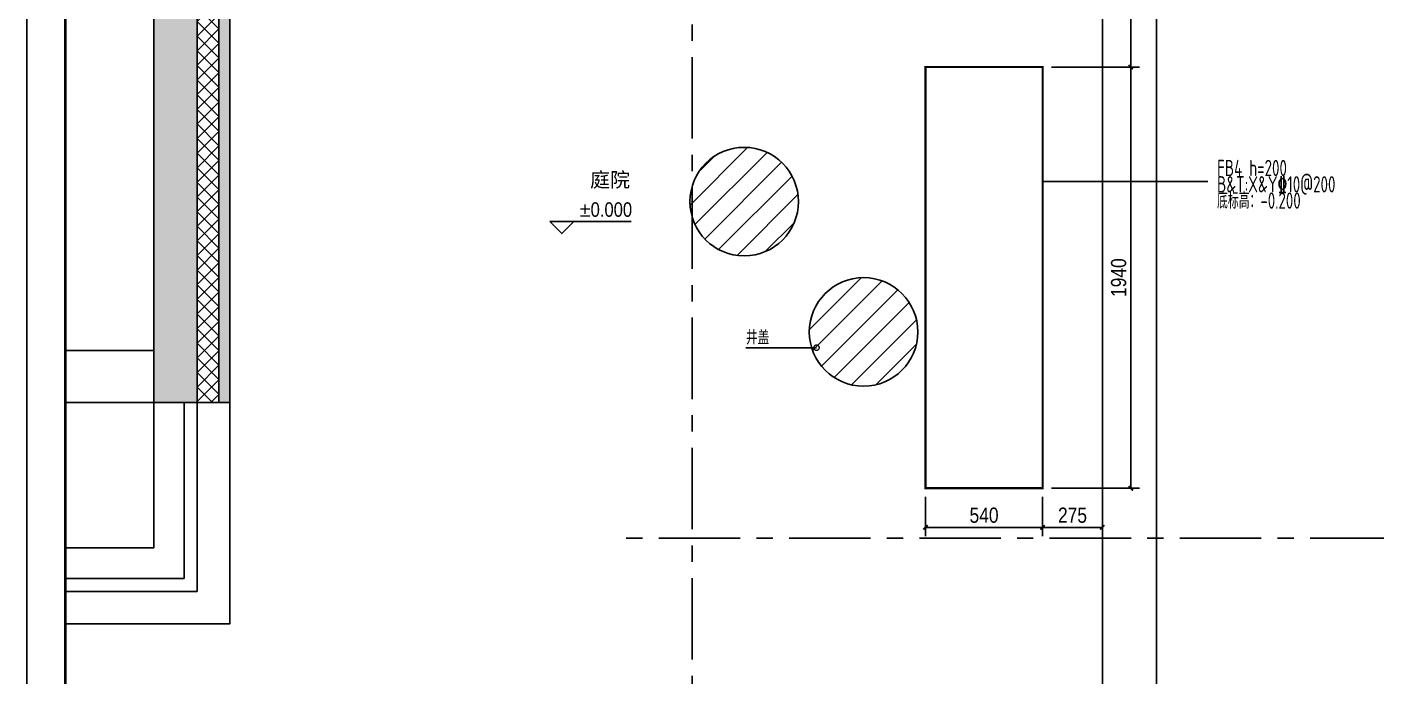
# Model space of a CAD drawing. Extents: x -40040 to 35635, y -182662 to -38118.
# Drawn here: x -8997 to -2783, y -100862 to -97872 of the extents above; entities that cross this region are included whole.
import ezdxf
from ezdxf import colors
from ezdxf.entities.mleader import LeaderData, LeaderLine
from ezdxf.math import Vec2, Vec3

# ---------------------------------------------------------------- set-up
doc = ezdxf.new("R2010")
doc.units = 0
doc.header["$LTSCALE"] = 1000
doc.header["$MEASUREMENT"] = 0
doc.linetypes.add('CENTER', pattern=[2, 1.25, -0.25, 0.25, -0.25])
doc.layers.add('_0', color=7, linetype='Continuous', lineweight=25)
for name, color, linetype in [('A', 163, 'CENTER'), ('A-ANNO-DIMS', 6, 'Continuous'), ('A-ANNO-NOTE', 4, 'Continuous'), ('A-FLOR-STRS', 54, 'Continuous'), ('A-FURN-PATT-251', 251, 'Continuous'), ('A-SECT-005', 5, 'Continuous'), ('A-WALL-FULL', 5, 'Continuous'), ('GL', 131, 'Continuous'), ('JC', 7, 'Continuous'), ('核对', 2, 'Continuous')]:
    doc.layers.add(name, color=color, linetype=linetype)
doc.layers.add('A-ANNO-NPLT', color=250, linetype='Continuous', plot=False)
doc.styles.add('DIM', font='ARIALN.TTF')
doc.styles.add('DIM_T3', font='ARIALN.TTF')
doc.styles.add('EN', font='ARIALN.TTF')
doc.styles.get("Standard").update_dxf_attribs({"font": 'tssdengs.shx', "width": 0.7, "bigfont": 'tssdchn.shx'})
doc.dimstyles.new('_TCH_ARCH&&20', dxfattribs={"dimtxt": 70, "dimasz": 20, "dimexe": 40, "dimexo": 40, "dimgap": 20, "dimtad": 1, "dimdec": 0, "dimzin": 0, "dimdsep": 46, "dimtxsty": 'DIM_T3', "dimblk": 'ARCHTICK', "dimcen": 0.09, "dimclrd": 6, "dimclre": 6, "dimclrt": 6, "dimazin": 2, "dimtfac": 1, "dimtdec": 0, "dimtix": 1, "dimtmove": 2, "dimatfit": 3, "dimfxl": 100, "dimfxlon": 1, "dimtolj": 1, "dimtzin": 0, "dimarcsym": 0})

# ---------------------------------------------------------------- blocks, each defined once
blk = doc.blocks.new('basesisi')
at = {"layer": 'A-FURN-PATT-251'}
h = blk.add_hatch(color=256, dxfattribs=at)
h.dxf.hatch_style = 1
h.paths.add_polyline_path([(25963.4, -87767.1), (25963.4, -84697.1), (25763.4, -84697.1), (25763.4, -87767.1)])
h = blk.add_hatch(dxfattribs=at)
h.set_pattern_fill('ANSI37', color=256, scale=30, angle=90)
h.set_pattern_definition([(135, (679382.045, -481348.93), (-33.6759605, -33.6759605), []), (225, (679382.045, -481348.93), (33.6759605, -33.6759605), [])])
h.paths.add_polyline_path([(25963.4, -87767.1), (26063.4, -87767.1), (26063.4, -84697.1), (25963.4, -84697.1)])
h = blk.add_hatch(color=256, dxfattribs=at)
h.dxf.hatch_style = 1
h.paths.add_polyline_path([(26063.4, -87767.1), (26113.4, -87767.1), (26113.4, -84697.1), (26063.4, -84697.1)])
blk.add_line((25356.4, -87767.1), (25763.4, -87767.1), dxfattribs=at)
for points in [[(25963.4, -87767.1), (25963.4, -84697.1), (25763.4, -84697.1), (25763.4, -87767.1)], [(25963.4, -87767.1), (26063.4, -87767.1), (26063.4, -84697.1), (25963.4, -84697.1)], [(26063.4, -87767.1), (26113.4, -87767.1), (26113.4, -84697.1), (26063.4, -84697.1)]]:
    blk.add_lwpolyline(points, close=True, dxfattribs=at)
for points in [[(25763.4, -87527.1), (25356.4, -87527.1)], [(25763.4, -87767.1), (25763.4, -88437.1), (25356.4, -88437.1)], [(26113.4, -87767.1), (26113.4, -88787.1), (25356.4, -88787.1)], [(25963.4, -87767.1), (25963.4, -88637.1), (25356.4, -88637.1)], [(25903.4, -87767.1), (25903.4, -88577.1), (25356.4, -88577.1)]]:
    blk.add_lwpolyline(points, dxfattribs=at)
blk = doc.blocks.new('_ArchTick')
at = {"color": 0, "linetype": 'ByBlock', "const_width": 0.4}
blk.add_lwpolyline([(-0.5, -0.5), (0.5, 0.5)], dxfattribs=at)
blk = doc.blocks.new('*D875')
at = {"layer": 'Defpoints', "color": 0, "transparency": 16777216}
for p in [(-4858.3, -124996.7), (-4318.3, -124996.7), (-4318.3, -125177)]:
    blk.add_point(p, dxfattribs=at)
at = {"layer": 'JC', "color": 6, "lineweight": -2, "transparency": 16777216}
for p, q in [((-4858.3, -125036.7), (-4858.3, -125217)), ((-4318.3, -125036.7), (-4318.3, -125217)), ((-4858.3, -125177), (-4318.3, -125177))]:
    blk.add_line(p, q, dxfattribs=at)
at = {"layer": 'JC', "color": 6, "lineweight": -2, "transparency": 16777216, "xscale": 20, "yscale": 20, "zscale": 20, "rotation": 180}
blk.add_blockref('_ArchTick', (-4858.3, -125177), dxfattribs=at)
at = {"layer": 'JC', "color": 6, "lineweight": -2, "transparency": 16777216, "xscale": 20, "yscale": 20, "zscale": 20}
blk.add_blockref('_ArchTick', (-4318.3, -125177), dxfattribs=at)
at = {"layer": 'JC', "color": 6, "transparency": 16777216, "insert": (-4588.3, -125121.2), "char_height": 70, "attachment_point": 5, "style": 'DIM_T3'}
blk.add_mtext('\\A1;540', dxfattribs=at)
blk = doc.blocks.new('*D876')
at = {"layer": 'Defpoints', "color": 0, "transparency": 16777216}
for p in [(-4318.3, -124996.7), (-4043.3, -124995.8), (-4043.3, -125177)]:
    blk.add_point(p, dxfattribs=at)
at = {"layer": 'JC', "color": 6, "lineweight": -2, "transparency": 16777216}
for p, q in [((-4318.3, -125036.7), (-4318.3, -125217)), ((-4043.3, -125035.8), (-4043.3, -125217)), ((-4318.3, -125177), (-4043.3, -125177))]:
    blk.add_line(p, q, dxfattribs=at)
at = {"layer": 'JC', "color": 6, "lineweight": -2, "transparency": 16777216, "xscale": 20, "yscale": 20, "zscale": 20, "rotation": 180}
blk.add_blockref('_ArchTick', (-4318.3, -125177), dxfattribs=at)
at = {"layer": 'JC', "color": 6, "lineweight": -2, "transparency": 16777216, "xscale": 20, "yscale": 20, "zscale": 20}
blk.add_blockref('_ArchTick', (-4043.3, -125177), dxfattribs=at)
at = {"layer": 'JC', "color": 6, "transparency": 16777216, "insert": (-4180.8, -125121.2), "char_height": 70, "attachment_point": 5, "style": 'DIM_T3'}
blk.add_mtext('\\A1;275', dxfattribs=at)
blk = doc.blocks.new('*D877')
at = {"layer": 'Defpoints', "color": 0, "transparency": 16777216}
for p in [(-4318.3, -123056.7), (-3912.3, -123056.7), (-4318.3, -124996.7)]:
    blk.add_point(p, dxfattribs=at)
at = {"layer": 'JC', "color": 6, "lineweight": -2, "transparency": 16777216}
for p, q in [((-4278.3, -123056.7), (-3872.3, -123056.7)), ((-3912.3, -124996.7), (-3912.3, -123056.7)), ((-4278.3, -124996.7), (-3872.3, -124996.7))]:
    blk.add_line(p, q, dxfattribs=at)
at = {"layer": 'JC', "color": 6, "lineweight": -2, "transparency": 16777216, "xscale": 20, "yscale": 20, "zscale": 20}
for p, rotation in [((-3912.3, -123056.7), 90), ((-3912.3, -124996.7), 270)]:
    blk.add_blockref('_ArchTick', p, dxfattribs=dict(at, rotation=rotation))
at = {"layer": 'JC', "color": 6, "transparency": 16777216, "insert": (-3968, -124026.7), "char_height": 70, "attachment_point": 5, "rotation": 90, "style": 'DIM_T3'}
blk.add_mtext('\\A1;1940', dxfattribs=at)
blk = doc.blocks.new('*D878')
at = {"layer": 'Defpoints', "color": 0, "transparency": 16777216}
for p in [(-4043.3, -121926.7), (-3912.3, -121926.7), (-4318.3, -123056.7)]:
    blk.add_point(p, dxfattribs=at)
at = {"layer": 'JC', "color": 6, "lineweight": -2, "transparency": 16777216}
for p, q in [((-4003.3, -121926.7), (-3872.3, -121926.7)), ((-3912.3, -123056.7), (-3912.3, -121926.7)), ((-4278.3, -123056.7), (-3872.3, -123056.7))]:
    blk.add_line(p, q, dxfattribs=at)
at = {"layer": 'JC', "color": 6, "lineweight": -2, "transparency": 16777216, "xscale": 20, "yscale": 20, "zscale": 20}
for p, rotation in [((-3912.3, -121926.7), 90), ((-3912.3, -123056.7), 270)]:
    blk.add_blockref('_ArchTick', p, dxfattribs=dict(at, rotation=rotation))
at = {"layer": 'JC', "color": 6, "transparency": 16777216, "insert": (-3968, -122491.7), "char_height": 70, "attachment_point": 5, "rotation": 90, "style": 'DIM_T3'}
blk.add_mtext('\\A1;1130', dxfattribs=at)
blk = doc.blocks.new('alsidufhasdf')
at = {"layer": 'A-ANNO-NOTE', "const_width": 12.5, "flags": 128}
blk.add_lwpolyline([(-69970.8, -65800.3), (-69970.8, -51475.3), (-80015.8, -51475.3), (-80015.8, -65800.3)], close=True, dxfattribs=at)
at = {"layer": 'A-ANNO-NPLT'}
blk.add_lwpolyline([(-69795.8, -66000.3), (-69795.8, -51300.3), (-80190.8, -51300.3), (-80190.8, -66000.3)], close=True, dxfattribs=at)
blk = doc.blocks.new('00')
at = {"layer": 'A', "ltscale": 0.3}
for p, q in [((28518.3, -127585.9), (28518.3, -113480.5)), ((30408.3, -127585.9), (30408.3, -113480.5)), ((31740.3, -125226.7), (28194.8, -125226.7))]:
    blk.add_line(p, q, dxfattribs=at)
blk = doc.blocks.new('shuijinnb')
at = {"layer": 'A-SECT-005'}
h = blk.add_hatch(dxfattribs=at)
h.set_pattern_fill('ANSI31', color=1, scale=50)
h.set_pattern_definition([(45, (-46462.45, 1104.22), (-56.1266, 56.1266), [])])
edge = h.paths.add_edge_path()
edge.add_arc((-5333.3, -117126.7), 250, 0, 360)
edge = h.paths.add_edge_path()
edge.add_arc((-5693.3, -123676.7), 250, 0, 360)
edge = h.paths.add_edge_path()
edge.add_arc((-5143.3, -124276.7), 250, 0, 360)
at = {"layer": 'A-SECT-005', "color": 1}
for centre in [(-5693.3, -123676.7), (-5143.3, -124276.7)]:
    blk.add_circle(centre, 250, dxfattribs=at)
blk = doc.blocks.new('DFGHFGH')
at = {"layer": 'A-ANNO-NOTE'}
blk.add_line((367305, -290441), (368431, -290441), dxfattribs=at)
blk.add_lwpolyline([(367305, -290441), (367471, -290607), (367638, -290441)], dxfattribs=at)
at = {"layer": 'A-ANNO-NOTE', "style": 'EN'}
blk.add_attdef('±0.000', (367716, -290376), '', height=200, dxfattribs=at)
blk = doc.blocks.new('_DotSmall')
at = {"color": 0, "linetype": 'ByBlock', "const_width": 0.5}
blk.add_lwpolyline([(-0.0625, 0, 1), (0.0625, 0, 1)], format="xyb", close=True, dxfattribs=at)
blk = doc.blocks.new('JC20260725')
at = {"layer": 'GL', "color": 7}
blk.add_line((-4318.3, -123584), (-3557.3, -123584), dxfattribs=at)
at = {"layer": 'JC', "color": 2, "const_width": 10}
blk.add_lwpolyline([(-4858.3, -124996.7), (-4318.3, -124996.7), (-4318.3, -123056.7), (-4858.3, -123056.7)], close=True, dxfattribs=at)
at = {"layer": 'JC', "color": 7, "width": 0.7}
for s, p in [('FB4 h=200', (-3514.9, -123559.3)), ('B&T:X&Y%%13210@200 ', (-3514.9, -123634.3)), ('底标高：-0.200', (-3514.9, -123709.3))]:
    blk.add_text(s, height=75, dxfattribs=at).set_placement(p)
at = {"layer": 'JC', "color": 2}
for base, p1, p2, picture, middle in [((-3912.3, -121926.7), (-4318.3, -123056.7), (-4043.3, -121926.7), '*D878', (-3968, -122491.7)), ((-3912.3, -123056.7), (-4318.3, -124996.7), (-4318.3, -123056.7), '*D877', (-3968, -124026.7))]:
    dim = blk.add_linear_dim(base=base, p1=p1, p2=p2, angle=90, dimstyle='_TCH_ARCH&&20', override={"dimexo": 40, "dimfxl": 1.5, "dimfxlon": 0}, dxfattribs=at)
    dim.commit()
    dim.dimension.update_dxf_attribs({"geometry": picture, "text_midpoint": middle})
for base, p1, p2, picture, middle in [((-4318.3, -125177), (-4858.3, -124996.7), (-4318.3, -124996.7), '*D875', (-4588.3, -125121.2)), ((-4043.3, -125177), (-4318.3, -124996.7), (-4043.3, -124995.8), '*D876', (-4180.8, -125121.2))]:
    dim = blk.add_linear_dim(base=base, p1=p1, p2=p2, dimstyle='_TCH_ARCH&&20', override={"dimexo": 40, "dimfxl": 1.5, "dimfxlon": 0}, dxfattribs=at)
    dim.commit()
    dim.dimension.update_dxf_attribs({"geometry": picture, "text_midpoint": middle})

msp = doc.modelspace()

# ---------------------------------------------------------------- linework, layer by layer
at = {"layer": 'A-FLOR-STRS'}
for p, q in [((-4043.3, -102768.4), (-4043.3, -88632.9)), ((-3793.3, -102768.4), (-3793.3, -88632.9))]:
    msp.add_line(p, q, dxfattribs=at)
at = {"layer": 'A-FURN-PATT-251'}
msp.add_line((-8997.1, -38120.4), (-8997.1, -182662.1), dxfattribs=at)
at = {"layer": 'A-WALL-FULL'}
for p, q in [((-8063.3, -100621.7), (-8063.3, -95031.7)), ((-8820.3, -100621.7), (-8063.3, -100621.7))]:
    msp.add_line(p, q, dxfattribs=at)

# ---------------------------------------------------------------- block references
at = {"layer": '_0', "color": 6}
msp.add_blockref('basesisi', (-34176.7, -11834.7), dxfattribs=at)
at = {"layer": 'A-ANNO-DIMS', "xscale": 1.010204081632657, "yscale": 1.010204081632657, "zscale": 1.010204081632657}
msp.add_blockref('alsidufhasdf', (72012, -36296.7), dxfattribs=at)
at = {"layer": 'A-ANNO-NOTE', "xscale": 0.3333333333333334, "yscale": 0.3333333333333334, "zscale": 0.3333333333333334}
msp.add_blockref('DFGHFGH', (-129023.7, -1954.5), dxfattribs=at).add_auto_attribs({'±0.000': '±0.000'})
at = {"layer": 'JC', "color": 2}
msp.add_blockref('JC20260725', (0, 25000), dxfattribs=at)
at = {"layer": '核对', "color": 2}
msp.add_blockref('00', (-34451.6, 25000), dxfattribs=at)
at = {"layer": '核对', "color": 1}
msp.add_blockref('shuijinnb', (0, 25000), dxfattribs=at)

# ---------------------------------------------------------------- texts
at = {"layer": 'A-ANNO-NOTE', "insert": (-6403.2, -98542.3), "char_height": 67.5, "width": 711.432, "attachment_point": 1, "style": 'DIM'}
msp.add_mtext('{\\fSimSun|b0|i0|c134|p2;庭院}', dxfattribs=at)

# ---------------------------------------------------------------- leaders
at = {"layer": 'A-ANNO-NOTE'}
ml = msp.add_multileader_mtext('Standard', dxfattribs=at)
ml.set_content('{\\fSimSun|b0|i0|c134|p2;井盖}', color=256)
ml.set_leader_properties()
ml.set_arrow_properties(name='DOTSMALL')
ml.build(insert=Vec2(0, 0))
ml.multileader.update_dxf_attribs({"text_left_attachment_type": 5, "text_right_attachment_type": 5, "dogleg_length": 81.8, "arrow_head_size": 49.9})
ctx = ml.context
ctx.base_point, ctx.char_height, ctx.arrow_head_size, ctx.landing_gap_size, ctx.plane_origin = Vec3(-5689, -99349.4), 56.7, 49.9, 3.4, Vec3(-1348.1, -100104.1)
ctx.left_attachment, ctx.right_attachment = 5, 5
notes = []
notes.append((ctx, [(1, (1, 1, 0), (-5520.3, -99349.4), (-1, 0), 53.2, [(0, [(-5360, -99349.4)], 0, [])])]))
ctx.mtext.insert, ctx.mtext.flow_direction = Vec3(-5685.6, -99271.5), 5
for ctx, leaders in notes:
    for number, flags, end, landing, length, lines in leaders:
        leader = LeaderData()
        leader.index, (leader.has_last_leader_line, leader.has_dogleg_vector, leader.attachment_direction) = number, flags
        leader.last_leader_point, leader.dogleg_vector, leader.dogleg_length = Vec3(end), Vec3(landing), length
        for number, points, colour, breaks in lines:
            line = LeaderLine()
            line.index, line.vertices, line.color, line.breaks = number, Vec3.list(points), colors.encode_raw_color(colour), breaks
            leader.lines.append(line)
        ctx.leaders.append(leader)

doc.saveas('drawing.dxf')
